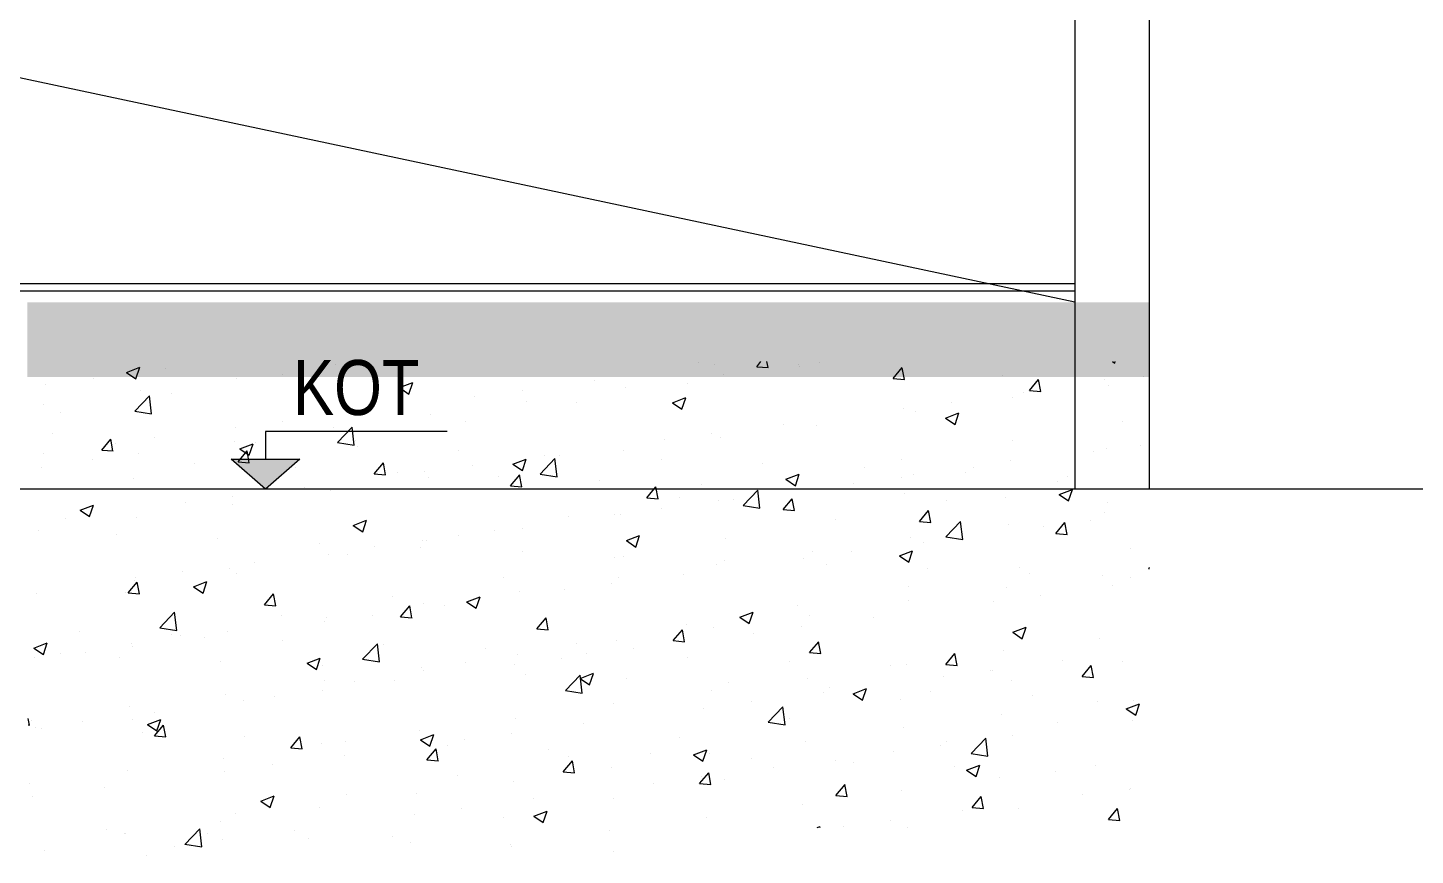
# Model space of a CAD drawing. Header units: millimetres. Extents: x 43168.9 to 43194.6, y -25545.1 to -25543.4.
# Drawn here: x 43182.8956 to 43183.044, y -25544.5217 to -25544.4332 of the extents above; entities that cross this region are included whole.
import ezdxf
from ezdxf.enums import TextEntityAlignment as Align

# ---------------------------------------------------------------- set-up
doc = ezdxf.new("R2010")
doc.units = ezdxf.units.MM
doc.header["$LTSCALE"] = 200
doc.linetypes.add('kesit_$0$HIDDEN2', pattern=[0.1875, 0.125, -0.0625])
for name, color, linetype in [('gor-3_sgh', 191, 'Continuous'), ('kaplama-gnl_sgh', 30, 'Continuous'), ('kesit_$0$izd-alt_sgh', 8, 'kesit_$0$HIDDEN2'), ('olcuaks_sgh', 41, 'Continuous'), ('tarama-zemin_sgh', 197, 'Continuous')]:
    doc.layers.add(name, color=color, linetype=linetype)
doc.styles.add('kesit_$0$text2', font='arial.ttf')

msp = doc.modelspace()

# ---------------------------------------------------------------- hatches: boundary and pattern name
msp.add_hatch(color=256).paths.add_polyline_path([(43182.92476, -25544.47932), (43182.91741, -25544.47932), (43182.92108, -25544.48256)])
at = {"layer": 'olcuaks_sgh'}
h = msp.add_hatch(color=252, dxfattribs=at)
h.dxf.hatch_style = 1
h.paths.add_polyline_path([(43183.01562, -25544.46255), (43182.89559, -25544.46255), (43182.89559, -25544.47055), (43183.01562, -25544.47055)])

# ---------------------------------------------------------------- linework, layer by layer
at = {"color": 0, "linetype": 'ByBlock'}
for p, q in [((43182.94049, -25544.47638), (43182.92108, -25544.47638)), ((43182.92108, -25544.47638), (43182.92108, -25544.47932))]:
    msp.add_line(p, q, dxfattribs=at)
for p, q in [((43182.91741, -25544.47932), (43182.92476, -25544.47932)), ((43182.92108, -25544.48256), (43182.91741, -25544.47932)), ((43182.92476, -25544.47932), (43182.92108, -25544.48256))]:
    msp.add_line(p, q)
at = {"layer": 'gor-3_sgh'}
for p, q in [((43183.00762, -25544.38656), (43183.00762, -25544.48255)), ((43183.00762, -25544.46255), (43182.83824, -25544.42656)), ((43183.01562, -25544.48255), (43183.01562, -25544.42656))]:
    msp.add_line(p, q, dxfattribs=at)
at = {"layer": 'kaplama-gnl_sgh'}
for p, q in [((43182.67564, -25544.46055), (43183.00762, -25544.46055)), ((43182.67564, -25544.46135), (43183.00762, -25544.46135))]:
    msp.add_line(p, q, dxfattribs=at)
at = {"layer": 'kesit_$0$izd-alt_sgh'}
msp.add_line((43183.17306, -25544.48256), (43180.86306, -25544.48256), dxfattribs=at)
at = {"layer": 'tarama-zemin_sgh'}
for p, q in [((43182.9062, -25544.47006), (43182.90762, -25544.46951)), ((43182.9062, -25544.47006), (43182.90721, -25544.47074)), ((43182.90721, -25544.47074), (43182.90762, -25544.46951)), ((43182.91034, -25544.46968), (43182.91034, -25544.46968)), ((43182.92857, -25544.46918), (43182.92857, -25544.46918)), ((43182.96736, -25544.46898), (43182.96736, -25544.46898)), ((43182.96906, -25544.46926), (43182.96906, -25544.46926)), ((43182.97361, -25544.46945), (43182.97406, -25544.46891)), ((43182.97361, -25544.46945), (43182.97482, -25544.46955)), ((43182.97482, -25544.46955), (43182.9747, -25544.46891)), ((43182.97805, -25544.46925), (43182.97805, -25544.46925)), ((43182.97821, -25544.46944), (43182.97821, -25544.46944)), ((43182.98027, -25544.46896), (43182.98027, -25544.46896)), ((43182.98818, -25544.47072), (43182.98916, -25544.46955)), ((43182.98905, -25544.4699), (43182.98905, -25544.4699)), ((43182.98939, -25544.47083), (43182.98916, -25544.46956)), ((43183.01165, -25544.46891), (43183.01189, -25544.46907)), ((43183.01189, -25544.46907), (43183.01194, -25544.46891)), ((43182.89756, -25544.47136), (43182.89756, -25544.47136)), ((43182.90265, -25544.47069), (43182.90265, -25544.47069)), ((43182.91801, -25544.47071), (43182.91801, -25544.47071)), ((43182.92289, -25544.47027), (43182.92289, -25544.47027)), ((43182.9354, -25544.47168), (43182.93682, -25544.47114)), ((43182.93641, -25544.47237), (43182.93682, -25544.47114)), ((43182.95623, -25544.47095), (43182.95623, -25544.47095)), ((43182.9662, -25544.47128), (43182.9662, -25544.47128)), ((43182.97, -25544.47026), (43182.97, -25544.47026)), ((43182.98818, -25544.47072), (43182.9894, -25544.47083)), ((43182.9999, -25544.47036), (43182.9999, -25544.47036)), ((43183.00276, -25544.472), (43183.00374, -25544.47083)), ((43183.00397, -25544.4721), (43183.00373, -25544.47083)), ((43183.01075, -25544.47081), (43183.01075, -25544.47081)), ((43183.01127, -25544.47147), (43183.01127, -25544.47147)), ((43183.01495, -25544.47053), (43183.01495, -25544.47053)), ((43182.90708, -25544.4742), (43182.90866, -25544.47255)), ((43182.90775, -25544.47201), (43182.90775, -25544.47201)), ((43182.90888, -25544.47448), (43182.90866, -25544.47255)), ((43182.91104, -25544.47231), (43182.91104, -25544.47231)), ((43182.9354, -25544.47168), (43182.93641, -25544.47237)), ((43182.94345, -25544.47263), (43182.94345, -25544.47263)), ((43182.94853, -25544.47196), (43182.94853, -25544.47196)), ((43182.95957, -25544.47169), (43182.95957, -25544.47169)), ((43182.9646, -25544.47331), (43182.96603, -25544.47276)), ((43182.96561, -25544.47399), (43182.96602, -25544.47277)), ((43183.00101, -25544.47277), (43183.00101, -25544.47277)), ((43183.00212, -25544.47222), (43183.00212, -25544.47222)), ((43183.00276, -25544.472), (43183.00397, -25544.4721)), ((43182.89732, -25544.47344), (43182.89732, -25544.47344)), ((43182.89919, -25544.47434), (43182.89919, -25544.47434)), ((43182.90708, -25544.4742), (43182.90888, -25544.47448)), ((43182.93061, -25544.47432), (43182.93061, -25544.47432)), ((43182.93875, -25544.47452), (43182.93875, -25544.47452)), ((43182.94902, -25544.47322), (43182.94902, -25544.47322)), ((43182.95435, -25544.47332), (43182.95435, -25544.47332)), ((43182.9646, -25544.47331), (43182.96561, -25544.47399)), ((43182.98933, -25544.4739), (43182.98933, -25544.4739)), ((43182.99058, -25544.4742), (43182.99058, -25544.4742)), ((43182.9938, -25544.47494), (43182.99523, -25544.47439)), ((43182.99442, -25544.47323), (43182.99442, -25544.47323)), ((43182.99482, -25544.47562), (43182.99523, -25544.47439)), ((43182.91783, -25544.476), (43182.91783, -25544.476)), ((43182.92292, -25544.47533), (43182.92292, -25544.47533)), ((43182.92832, -25544.47595), (43182.92832, -25544.47595)), ((43182.92876, -25544.47756), (43182.93035, -25544.47591)), ((43182.93057, -25544.47784), (43182.93034, -25544.47591)), ((43182.9425, -25544.47535), (43182.9425, -25544.47535)), ((43182.9765, -25544.47559), (43182.9765, -25544.47559)), ((43182.98002, -25544.47572), (43182.98002, -25544.47572)), ((43182.9938, -25544.47494), (43182.99482, -25544.47562)), ((43183.01276, -25544.47527), (43183.01276, -25544.47527)), ((43182.89832, -25544.47661), (43182.89832, -25544.47661)), ((43182.90355, -25544.47836), (43182.90453, -25544.47719)), ((43182.90476, -25544.47846), (43182.90453, -25544.47719)), ((43182.90917, -25544.47707), (43182.90917, -25544.47707)), ((43182.91777, -25544.47747), (43182.91777, -25544.47747)), ((43182.92001, -25544.47753), (43182.92001, -25544.47753)), ((43182.92876, -25544.47756), (43182.93057, -25544.47784)), ((43182.93065, -25544.47738), (43182.93065, -25544.47738)), ((43182.96372, -25544.47727), (43182.96372, -25544.47727)), ((43182.9688, -25544.4766), (43182.9688, -25544.4766)), ((43182.96976, -25544.47703), (43182.96976, -25544.47703)), ((43183.00091, -25544.4773), (43183.00091, -25544.4773)), ((43182.8973, -25544.47871), (43182.8973, -25544.47871)), ((43182.90355, -25544.47836), (43182.90477, -25544.47846)), ((43182.905, -25544.47769), (43182.905, -25544.47769)), ((43182.9075, -25544.47877), (43182.9075, -25544.47877)), ((43182.91813, -25544.47963), (43182.91911, -25544.47846)), ((43182.91833, -25544.47824), (43182.91975, -25544.47769)), ((43182.91833, -25544.47824), (43182.91934, -25544.47892)), ((43182.91934, -25544.47974), (43182.9191, -25544.47846)), ((43182.91934, -25544.47892), (43182.91975, -25544.47769)), ((43182.93086, -25544.47799), (43182.93086, -25544.47799)), ((43182.94171, -25544.47845), (43182.94171, -25544.47845)), ((43182.95088, -25544.47896), (43182.95088, -25544.47896)), ((43182.95256, -25544.47891), (43182.95256, -25544.47891)), ((43182.95932, -25544.47846), (43182.95932, -25544.47846)), ((43183.0096, -25544.47854), (43183.0096, -25544.47854)), ((43183.01102, -25544.47823), (43183.01102, -25544.47823)), ((43183.01469, -25544.47787), (43183.01469, -25544.47787)), ((43182.89707, -25544.4802), (43182.89707, -25544.4802)), ((43182.9026, -25544.47934), (43182.9026, -25544.47934)), ((43182.91345, -25544.4798), (43182.91345, -25544.4798)), ((43182.91813, -25544.47963), (43182.91934, -25544.47974)), ((43182.9188, -25544.47942), (43182.9188, -25544.47942)), ((43182.9243, -25544.48026), (43182.9243, -25544.48026)), ((43182.9327, -25544.48091), (43182.93368, -25544.47974)), ((43182.93391, -25544.48101), (43182.93368, -25544.47974)), ((43182.94319, -25544.47998), (43182.94319, -25544.47998)), ((43182.94753, -25544.47986), (43182.94895, -25544.47932)), ((43182.94753, -25544.47987), (43182.94854, -25544.48055)), ((43182.94854, -25544.48055), (43182.94895, -25544.47932)), ((43182.94877, -25544.47998), (43182.94877, -25544.47998)), ((43182.95045, -25544.48093), (43182.95203, -25544.47928)), ((43182.95226, -25544.48121), (43182.95203, -25544.47928)), ((43182.9634, -25544.47936), (43182.9634, -25544.47936)), ((43182.97425, -25544.47982), (43182.97425, -25544.47982)), ((43182.9851, -25544.48028), (43182.9851, -25544.48028)), ((43182.98906, -25544.47934), (43182.98906, -25544.47934)), ((43182.99677, -25544.48023), (43182.99677, -25544.48023)), ((43183.00076, -25544.47953), (43183.00076, -25544.47953)), ((43182.90695, -25544.48145), (43182.90695, -25544.48145)), ((43182.9327, -25544.48091), (43182.93392, -25544.48101)), ((43182.93515, -25544.48072), (43182.93515, -25544.48072)), ((43182.9381, -25544.48065), (43182.9381, -25544.48065)), ((43182.93851, -25544.48128), (43182.93851, -25544.48128)), ((43182.94599, -25544.48118), (43182.94599, -25544.48118)), ((43182.94728, -25544.48218), (43182.94826, -25544.48101)), ((43182.94849, -25544.48229), (43182.94825, -25544.48101)), ((43182.95045, -25544.48093), (43182.95226, -25544.48121)), ((43182.95684, -25544.48164), (43182.95684, -25544.48164)), ((43182.97673, -25544.48149), (43182.97815, -25544.48095)), ((43182.97673, -25544.48149), (43182.97774, -25544.48217)), ((43182.97721, -25544.48137), (43182.97721, -25544.48137)), ((43182.97774, -25544.48217), (43182.97815, -25544.48095)), ((43182.98399, -25544.48192), (43182.98399, -25544.48192)), ((43182.98907, -25544.48125), (43182.98907, -25544.48125)), ((43182.99033, -25544.48097), (43182.99033, -25544.48097)), ((43182.99595, -25544.48074), (43182.99595, -25544.48074)), ((43183.00578, -25544.48177), (43183.00578, -25544.48177)), ((43183.00679, -25544.4812), (43183.00679, -25544.4812)), ((43182.91757, -25544.48335), (43182.91757, -25544.48335)), ((43182.92527, -25544.48234), (43182.92527, -25544.48234)), ((43182.92807, -25544.48271), (43182.92807, -25544.48271)), ((43182.94728, -25544.48218), (43182.94849, -25544.48229)), ((43182.96185, -25544.48346), (43182.96283, -25544.48229)), ((43182.96185, -25544.48346), (43182.96307, -25544.48356)), ((43182.96306, -25544.48356), (43182.96283, -25544.48229)), ((43182.96536, -25544.48341), (43182.96536, -25544.48341)), ((43182.96769, -25544.48209), (43182.96769, -25544.48209)), ((43182.97214, -25544.48429), (43182.97372, -25544.48264)), ((43182.97394, -25544.48457), (43182.97372, -25544.48264)), ((43182.97854, -25544.48255), (43182.97854, -25544.48255)), ((43182.97977, -25544.48249), (43182.97977, -25544.48249)), ((43182.98938, -25544.48301), (43182.98938, -25544.48301)), ((43183.00023, -25544.48347), (43183.00023, -25544.48347)), ((43183.00593, -25544.48312), (43183.00736, -25544.48257)), ((43183.00593, -25544.48312), (43183.00694, -25544.4838)), ((43183.00694, -25544.4838), (43183.00736, -25544.48257)), ((43182.90125, -25544.48479), (43182.90268, -25544.48424)), ((43182.90125, -25544.48479), (43182.90226, -25544.48547)), ((43182.90226, -25544.48547), (43182.90268, -25544.48425)), ((43182.91249, -25544.48402), (43182.91249, -25544.48402)), ((43182.91752, -25544.48423), (43182.91752, -25544.48423)), ((43182.96346, -25544.48462), (43182.96346, -25544.48462)), ((43182.96951, -25544.48379), (43182.96951, -25544.48379)), ((43182.97115, -25544.48361), (43182.97115, -25544.48361)), ((43182.97214, -25544.48429), (43182.97394, -25544.48457)), ((43182.97643, -25544.48473), (43182.97741, -25544.48356)), ((43182.97643, -25544.48473), (43182.97764, -25544.48484)), ((43182.97764, -25544.48484), (43182.9774, -25544.48356)), ((43182.991, -25544.48601), (43182.99198, -25544.48484)), ((43182.99221, -25544.48611), (43182.99198, -25544.48484)), ((43182.99393, -25544.4838), (43182.99393, -25544.4838)), ((43183.01078, -25544.485), (43183.01078, -25544.485)), ((43183.01108, -25544.48393), (43183.01108, -25544.48393)), ((43182.89965, -25544.48571), (43182.89965, -25544.48571)), ((43182.90726, -25544.48554), (43182.90726, -25544.48554)), ((43182.93046, -25544.48642), (43182.93188, -25544.48587)), ((43182.93046, -25544.48642), (43182.93147, -25544.4871)), ((43182.93147, -25544.4871), (43182.93188, -25544.48587)), ((43182.95351, -25544.48544), (43182.95351, -25544.48544)), ((43182.95837, -25544.48529), (43182.95837, -25544.48529)), ((43182.95908, -25544.48522), (43182.95908, -25544.48522)), ((43182.98208, -25544.48583), (43182.98208, -25544.48583)), ((43182.991, -25544.48601), (43182.99222, -25544.48611)), ((43182.99382, -25544.48765), (43182.9954, -25544.486)), ((43182.99563, -25544.48793), (43182.9954, -25544.486)), ((43183.00051, -25544.4863), (43183.00051, -25544.4863)), ((43183.00558, -25544.48728), (43183.00656, -25544.48611)), ((43183.00679, -25544.48739), (43183.00655, -25544.48612)), ((43183.00934, -25544.48589), (43183.00934, -25544.48589)), ((43182.89682, -25544.48697), (43182.89682, -25544.48697)), ((43182.90512, -25544.4874), (43182.90512, -25544.4874)), ((43182.91597, -25544.48786), (43182.91597, -25544.48786)), ((43182.93784, -25544.48799), (43182.93784, -25544.48799)), ((43182.94166, -25544.48747), (43182.94166, -25544.48747)), ((43182.94554, -25544.48698), (43182.94554, -25544.48698)), ((43182.94852, -25544.48674), (43182.94852, -25544.48674)), ((43182.95966, -25544.48805), (43182.96108, -25544.4875)), ((43182.96067, -25544.48873), (43182.96108, -25544.4875)), ((43182.97023, -25544.48787), (43182.97023, -25544.48787)), ((43182.99008, -25544.48773), (43182.99008, -25544.48773)), ((43182.99382, -25544.48765), (43182.99563, -25544.48793)), ((43183.00426, -25544.48656), (43183.00426, -25544.48656)), ((43183.00558, -25544.48728), (43183.00679, -25544.48739)), ((43182.92682, -25544.48832), (43182.92682, -25544.48832)), ((43182.92783, -25544.48948), (43182.92783, -25544.48948)), ((43182.93276, -25544.48866), (43182.93276, -25544.48866)), ((43182.93767, -25544.48878), (43182.93767, -25544.48878)), ((43182.93826, -25544.48805), (43182.93826, -25544.48805)), ((43182.94851, -25544.48923), (43182.94851, -25544.48923)), ((43182.95966, -25544.48805), (43182.96067, -25544.48873)), ((43182.97953, -25544.48925), (43182.97953, -25544.48925)), ((43182.98373, -25544.48926), (43182.98373, -25544.48926)), ((43182.98886, -25544.48967), (43182.99028, -25544.48913)), ((43182.98987, -25544.49036), (43182.99028, -25544.48913)), ((43182.99142, -25544.48825), (43182.99142, -25544.48825)), ((43183.01354, -25544.48888), (43183.01354, -25544.48888)), ((43182.91992, -25544.49035), (43182.91992, -25544.49035)), ((43182.92981, -25544.48951), (43182.92981, -25544.48951)), ((43182.95838, -25544.4899), (43182.95838, -25544.4899)), ((43182.95936, -25544.48969), (43182.95936, -25544.48969)), ((43182.96926, -25544.49055), (43182.96926, -25544.49055)), ((43182.97021, -25544.49015), (43182.97021, -25544.49015)), ((43182.97864, -25544.48993), (43182.97864, -25544.48993)), ((43182.98106, -25544.49061), (43182.98106, -25544.49061)), ((43182.98886, -25544.48967), (43182.98987, -25544.49036)), ((43183.00169, -25544.49091), (43183.00169, -25544.49091)), ((43183.01551, -25544.49102), (43183.01562, -25544.49091)), ((43182.90701, -25544.4923), (43182.90701, -25544.4923)), ((43182.90714, -25544.49203), (43182.90714, -25544.49203)), ((43182.91223, -25544.49136), (43182.91223, -25544.49136)), ((43182.91338, -25544.49297), (43182.91481, -25544.49243)), ((43182.91439, -25544.49365), (43182.9148, -25544.49243)), ((43182.91727, -25544.491), (43182.91727, -25544.491)), ((43182.91796, -25544.49154), (43182.91796, -25544.49154)), ((43182.94653, -25544.49194), (43182.94653, -25544.49194)), ((43182.95883, -25544.49198), (43182.95883, -25544.49198)), ((43182.96581, -25544.49162), (43182.96581, -25544.49162)), ((43182.9919, -25544.49107), (43182.9919, -25544.49107)), ((43183.00275, -25544.49153), (43183.00275, -25544.49153)), ((43183.01053, -25544.49176), (43183.01053, -25544.49176)), ((43183.0136, -25544.49198), (43183.0136, -25544.49198)), ((43183.01551, -25544.49102), (43183.01562, -25544.49103)), ((43182.89658, -25544.49373), (43182.89658, -25544.49373)), ((43182.90611, -25544.49358), (43182.90611, -25544.49358)), ((43182.90637, -25544.49364), (43182.90735, -25544.49247)), ((43182.90637, -25544.49364), (43182.90759, -25544.49375)), ((43182.90758, -25544.49375), (43182.90735, -25544.49247)), ((43182.91338, -25544.49297), (43182.91439, -25544.49365)), ((43182.92095, -25544.49492), (43182.92193, -25544.49375)), ((43182.92216, -25544.49502), (43182.92192, -25544.49375)), ((43182.94828, -25544.49351), (43182.94828, -25544.49351)), ((43182.95303, -25544.4933), (43182.95303, -25544.4933)), ((43182.95811, -25544.49263), (43182.95811, -25544.49263)), ((43182.98984, -25544.49294), (43182.98984, -25544.49294)), ((43183.00027, -25544.49306), (43183.00027, -25544.49306)), ((43183.004, -25544.4939), (43183.004, -25544.4939)), ((43183.01169, -25544.49289), (43183.01169, -25544.49289)), ((43182.92095, -25544.49492), (43182.92216, -25544.49502)), ((43182.93468, -25544.49397), (43182.93468, -25544.49397)), ((43182.93552, -25544.49619), (43182.9365, -25544.49502)), ((43182.93673, -25544.4963), (43182.9365, -25544.49502)), ((43182.93801, -25544.49481), (43182.93801, -25544.49481)), ((43182.94019, -25544.49499), (43182.94019, -25544.49499)), ((43182.94258, -25544.4946), (43182.9436, -25544.49528)), ((43182.94259, -25544.4946), (43182.94401, -25544.49405)), ((43182.9436, -25544.49528), (43182.94401, -25544.49405)), ((43182.97799, -25544.49498), (43182.97799, -25544.49498)), ((43182.98983, -25544.49449), (43182.98983, -25544.49449)), ((43182.99891, -25544.49457), (43182.99891, -25544.49457)), ((43182.90977, -25544.49736), (43182.91135, -25544.49571)), ((43182.91158, -25544.49764), (43182.91135, -25544.49571)), ((43182.92283, -25544.496), (43182.92283, -25544.496)), ((43182.92741, -25544.49668), (43182.92741, -25544.49668)), ((43182.92758, -25544.49624), (43182.92758, -25544.49624)), ((43182.9325, -25544.49601), (43182.9325, -25544.49601)), ((43182.93552, -25544.49619), (43182.93674, -25544.4963)), ((43182.9501, -25544.49747), (43182.95108, -25544.4963)), ((43182.95131, -25544.49757), (43182.95107, -25544.4963)), ((43182.97179, -25544.49623), (43182.97321, -25544.49568)), ((43182.97179, -25544.49623), (43182.9728, -25544.49691)), ((43182.9728, -25544.49691), (43182.97321, -25544.49568)), ((43182.97928, -25544.49602), (43182.97928, -25544.49602)), ((43182.98608, -25544.49626), (43182.98608, -25544.49626)), ((43182.90117, -25544.49779), (43182.90117, -25544.49779)), ((43182.90977, -25544.49736), (43182.91158, -25544.49764)), ((43182.91098, -25544.49804), (43182.91098, -25544.49804)), ((43182.91201, -25544.49824), (43182.91201, -25544.49824)), ((43182.91458, -25544.49836), (43182.91458, -25544.49836)), ((43182.91703, -25544.49776), (43182.91703, -25544.49776)), ((43182.9501, -25544.49747), (43182.95131, -25544.49757)), ((43182.96467, -25544.49874), (43182.96565, -25544.49757)), ((43182.96588, -25544.49885), (43182.96565, -25544.49757)), ((43182.96614, -25544.49701), (43182.96614, -25544.49701)), ((43182.96902, -25544.49732), (43182.96902, -25544.49732)), ((43182.9733, -25544.49794), (43182.9733, -25544.49794)), ((43182.97838, -25544.49728), (43182.97838, -25544.49728)), ((43183.00099, -25544.49785), (43183.00241, -25544.49731)), ((43183.00099, -25544.49785), (43183.002, -25544.49854)), ((43183.002, -25544.49854), (43183.00241, -25544.49731)), ((43182.89631, -25544.49953), (43182.89773, -25544.49898)), ((43182.89631, -25544.49953), (43182.89732, -25544.50021)), ((43182.89732, -25544.50021), (43182.89773, -25544.49898)), ((43182.90676, -25544.49906), (43182.90676, -25544.49906)), ((43182.90688, -25544.49938), (43182.90688, -25544.49938)), ((43182.92286, -25544.4987), (43182.92286, -25544.4987)), ((43182.93146, -25544.50072), (43182.93304, -25544.49907)), ((43182.93326, -25544.501), (43182.93304, -25544.49907)), ((43182.93371, -25544.49916), (43182.93371, -25544.49916)), ((43182.94456, -25544.49962), (43182.94456, -25544.49962)), ((43182.95429, -25544.49905), (43182.95429, -25544.49905)), ((43182.95858, -25544.49875), (43182.95858, -25544.49875)), ((43182.96046, -25544.49963), (43182.96046, -25544.49963)), ((43182.96467, -25544.49874), (43182.96589, -25544.49885)), ((43182.97925, -25544.50002), (43182.98023, -25544.49885)), ((43182.98046, -25544.50012), (43182.98022, -25544.49885)), ((43183.00002, -25544.49983), (43183.00002, -25544.49983)), ((43183.01028, -25544.49853), (43183.01028, -25544.49853)), ((43182.89633, -25544.5005), (43182.89633, -25544.5005)), ((43182.89913, -25544.50007), (43182.89913, -25544.50007)), ((43182.90179, -25544.50005), (43182.90179, -25544.50005)), ((43182.90545, -25544.50051), (43182.90545, -25544.50051)), ((43182.9163, -25544.50097), (43182.9163, -25544.50097)), ((43182.92551, -25544.50115), (43182.92693, -25544.50061)), ((43182.92551, -25544.50115), (43182.92652, -25544.50184)), ((43182.92652, -25544.50184), (43182.92693, -25544.50061)), ((43182.93146, -25544.50072), (43182.93326, -25544.501)), ((43182.94244, -25544.50108), (43182.94244, -25544.50108)), ((43182.94768, -25544.50132), (43182.94768, -25544.50132)), ((43182.94803, -25544.50027), (43182.94803, -25544.50027)), ((43182.95277, -25544.50065), (43182.95277, -25544.50065)), ((43182.9554, -25544.50008), (43182.9554, -25544.50008)), ((43182.96625, -25544.50054), (43182.96625, -25544.50054)), ((43182.9771, -25544.50099), (43182.9771, -25544.50099)), ((43182.97925, -25544.50002), (43182.98046, -25544.50012)), ((43182.98959, -25544.50126), (43182.98959, -25544.50126)), ((43182.99382, -25544.50129), (43182.9948, -25544.50012)), ((43182.99382, -25544.50129), (43182.99504, -25544.5014)), ((43182.99503, -25544.5014), (43182.9948, -25544.50012)), ((43183.00635, -25544.5009), (43183.00635, -25544.5009)), ((43183.0127, -25544.501), (43183.0127, -25544.501)), ((43182.92715, -25544.50143), (43182.92715, -25544.50143)), ((43182.93777, -25544.50157), (43182.93777, -25544.50157)), ((43182.93799, -25544.50189), (43182.93799, -25544.50189)), ((43182.94884, -25544.50235), (43182.94884, -25544.50235)), ((43182.95314, -25544.50408), (43182.95473, -25544.50244)), ((43182.95471, -25544.50278), (43182.95614, -25544.50223)), ((43182.95471, -25544.50278), (43182.95572, -25544.50346)), ((43182.95495, -25544.50437), (43182.95473, -25544.50244)), ((43182.95572, -25544.50346), (43182.95614, -25544.50224)), ((43182.95969, -25544.50281), (43182.95969, -25544.50281)), ((43182.97903, -25544.50278), (43182.97903, -25544.50278)), ((43182.98795, -25544.50145), (43182.98795, -25544.50145)), ((43182.99357, -25544.50259), (43182.99357, -25544.50259)), ((43182.99865, -25544.50192), (43182.99865, -25544.50192)), ((43182.99879, -25544.50191), (43182.99879, -25544.50191)), ((43183.0084, -25544.50257), (43183.00938, -25544.5014)), ((43183.0084, -25544.50257), (43183.00961, -25544.50267)), ((43183.00961, -25544.50267), (43183.00937, -25544.5014)), ((43183.00964, -25544.50237), (43183.00964, -25544.50237)), ((43182.92715, -25544.50402), (43182.92715, -25544.50402)), ((43182.92733, -25544.503), (43182.92733, -25544.503)), ((43182.93059, -25544.50312), (43182.93059, -25544.50312)), ((43182.93485, -25544.50301), (43182.93485, -25544.50301)), ((43182.95314, -25544.50408), (43182.95495, -25544.50436)), ((43182.96877, -25544.50408), (43182.96877, -25544.50408)), ((43182.97054, -25544.50326), (43182.97054, -25544.50326)), ((43182.98073, -25544.50428), (43182.98073, -25544.50428)), ((43182.98138, -25544.50372), (43182.98138, -25544.50372)), ((43182.98392, -25544.50441), (43182.98534, -25544.50386)), ((43182.98493, -25544.50509), (43182.98534, -25544.50386)), ((43182.99223, -25544.50418), (43182.99223, -25544.50418)), ((43183.00085, -25544.50303), (43183.00085, -25544.50303)), ((43182.91678, -25544.50453), (43182.91678, -25544.50453)), ((43182.91874, -25544.50515), (43182.91874, -25544.50515)), ((43182.92206, -25544.50469), (43182.92206, -25544.50469)), ((43182.95834, -25544.50551), (43182.95834, -25544.50551)), ((43182.97304, -25544.50529), (43182.97304, -25544.50529)), ((43182.97483, -25544.50745), (43182.97641, -25544.5058)), ((43182.97664, -25544.50773), (43182.97641, -25544.5058)), ((43182.98392, -25544.50441), (43182.98493, -25544.50509)), ((43182.989, -25544.50507), (43182.989, -25544.50507)), ((43183.00308, -25544.50464), (43183.00308, -25544.50464)), ((43183.01004, -25544.50529), (43183.01004, -25544.50529)), ((43183.01312, -25544.50603), (43183.01454, -25544.50549)), ((43183.01392, -25544.5051), (43183.01392, -25544.5051)), ((43183.01413, -25544.50672), (43183.01454, -25544.50549)), ((43182.89583, -25544.50776), (43182.8957, -25544.50706)), ((43182.89608, -25544.50726), (43182.89608, -25544.50726)), ((43182.90651, -25544.50583), (43182.90651, -25544.50583)), ((43182.90689, -25544.50718), (43182.90689, -25544.50718)), ((43182.90844, -25544.50771), (43182.90986, -25544.50716)), ((43182.90923, -25544.50638), (43182.90923, -25544.50638)), ((43182.90945, -25544.50839), (43182.90986, -25544.50716)), ((43182.94778, -25544.50704), (43182.94778, -25544.50704)), ((43182.96795, -25544.50596), (43182.96795, -25544.50596)), ((43182.97715, -25544.5071), (43182.97715, -25544.5071)), ((43182.99977, -25544.50659), (43182.99977, -25544.50659)), ((43183.01312, -25544.50604), (43183.01413, -25544.50672)), ((43183.01384, -25544.50723), (43183.01384, -25544.50723)), ((43182.8957, -25544.50774), (43182.89583, -25544.50776)), ((43182.89645, -25544.50806), (43182.89645, -25544.50806)), ((43182.89712, -25544.50811), (43182.89712, -25544.50811)), ((43182.90154, -25544.50739), (43182.90154, -25544.50739)), ((43182.90797, -25544.50857), (43182.90797, -25544.50857)), ((43182.90844, -25544.50771), (43182.90945, -25544.50839)), ((43182.90919, -25544.50892), (43182.91017, -25544.50776)), ((43182.9104, -25544.50903), (43182.91017, -25544.50776)), ((43182.93752, -25544.50834), (43182.93752, -25544.50834)), ((43182.94742, -25544.50866), (43182.94742, -25544.50866)), ((43182.95512, -25544.50765), (43182.95512, -25544.50765)), ((43182.97483, -25544.50745), (43182.97664, -25544.50773)), ((43182.98934, -25544.50802), (43182.98934, -25544.50802)), ((43183.00572, -25544.5075), (43183.00572, -25544.5075)), ((43182.90919, -25544.50892), (43182.91041, -25544.50903)), ((43182.91882, -25544.50903), (43182.91882, -25544.50903)), ((43182.92377, -25544.5102), (43182.92475, -25544.50903)), ((43182.92377, -25544.5102), (43182.92498, -25544.51031)), ((43182.92498, -25544.51031), (43182.92474, -25544.50903)), ((43182.92709, -25544.50977), (43182.92709, -25544.50977)), ((43182.92967, -25544.50949), (43182.92967, -25544.50949)), ((43182.93764, -25544.50933), (43182.93906, -25544.50879)), ((43182.93764, -25544.50934), (43182.93865, -25544.51002)), ((43182.93865, -25544.51002), (43182.93906, -25544.50879)), ((43182.94051, -25544.50995), (43182.94051, -25544.50995)), ((43182.94233, -25544.50933), (43182.94233, -25544.50933)), ((43182.9653, -25544.50914), (43182.9653, -25544.50914)), ((43182.97879, -25544.50955), (43182.97879, -25544.50955)), ((43182.99331, -25544.50993), (43182.99331, -25544.50993)), ((43182.99387, -25544.50953), (43182.99387, -25544.50953)), ((43182.99652, -25544.51081), (43182.9981, -25544.50916)), ((43182.99832, -25544.51109), (43182.9981, -25544.50916)), ((43183.001, -25544.50892), (43183.001, -25544.50892)), ((43182.91653, -25544.51129), (43182.91653, -25544.51129)), ((43182.9295, -25544.51102), (43182.9295, -25544.51102)), ((43182.93834, -25544.51148), (43182.93932, -25544.51031)), ((43182.93834, -25544.51148), (43182.93956, -25544.51158)), ((43182.93955, -25544.51158), (43182.93932, -25544.51031)), ((43182.95136, -25544.51041), (43182.95136, -25544.51041)), ((43182.95292, -25544.51275), (43182.9539, -25544.51158)), ((43182.95345, -25544.51117), (43182.95345, -25544.51117)), ((43182.95413, -25544.51286), (43182.95389, -25544.51158)), ((43182.96221, -25544.51086), (43182.96221, -25544.51086)), ((43182.96684, -25544.51096), (43182.96827, -25544.51042)), ((43182.96684, -25544.51096), (43182.96785, -25544.51164)), ((43182.96785, -25544.51164), (43182.96827, -25544.51042)), ((43182.96852, -25544.51085), (43182.96852, -25544.51085)), ((43182.97306, -25544.51132), (43182.97306, -25544.51132)), ((43182.98202, -25544.51156), (43182.98202, -25544.51156)), ((43182.98822, -25544.5106), (43182.98822, -25544.5106)), ((43182.99652, -25544.51081), (43182.99832, -25544.51109)), ((43182.90627, -25544.51259), (43182.90627, -25544.51259)), ((43182.91672, -25544.5127), (43182.91672, -25544.5127)), ((43182.92181, -25544.51203), (43182.92181, -25544.51203)), ((43182.9416, -25544.51321), (43182.9416, -25544.51321)), ((43182.95292, -25544.51275), (43182.95413, -25544.51286)), ((43182.95809, -25544.51228), (43182.95809, -25544.51228)), ((43182.96749, -25544.51403), (43182.96847, -25544.51286)), ((43182.9687, -25544.51413), (43182.96847, -25544.51286)), ((43182.97539, -25544.51229), (43182.97539, -25544.51229)), ((43182.9839, -25544.51178), (43182.9839, -25544.51178)), ((43182.99475, -25544.51224), (43182.99475, -25544.51224)), ((43182.99605, -25544.51259), (43182.99747, -25544.51204)), ((43182.99605, -25544.51259), (43182.99706, -25544.51327)), ((43182.99706, -25544.51327), (43182.99747, -25544.51204)), ((43183.0056, -25544.5127), (43183.0056, -25544.5127)), ((43183.00979, -25544.51206), (43183.00979, -25544.51206)), ((43182.89583, -25544.51402), (43182.89583, -25544.51402)), ((43182.90389, -25544.51439), (43182.90389, -25544.51439)), ((43182.94754, -25544.5138), (43182.94754, -25544.5138)), ((43182.96261, -25544.51397), (43182.96261, -25544.51397)), ((43182.96749, -25544.51403), (43182.96871, -25544.51413)), ((43182.96769, -25544.5133), (43182.96769, -25544.5133)), ((43182.97017, -25544.5136), (43182.97017, -25544.5136)), ((43182.98207, -25544.5153), (43182.98305, -25544.51413)), ((43182.98328, -25544.51541), (43182.98304, -25544.51413)), ((43182.99953, -25544.51336), (43182.99953, -25544.51336)), ((43183.01348, -25544.51461), (43183.01348, -25544.51461)), ((43183.01358, -25544.51457), (43183.01358, -25544.51457)), ((43182.89619, -25544.51541), (43182.89619, -25544.51541)), ((43182.92057, -25544.51589), (43182.92199, -25544.51534)), ((43182.92057, -25544.51589), (43182.92158, -25544.51657)), ((43182.92158, -25544.51657), (43182.92199, -25544.51534)), ((43182.92975, -25544.51524), (43182.92975, -25544.51524)), ((43182.93727, -25544.5151), (43182.93727, -25544.5151)), ((43182.94977, -25544.51566), (43182.94977, -25544.51566)), ((43182.95832, -25544.51563), (43182.95832, -25544.51563)), ((43182.98207, -25544.5153), (43182.98328, -25544.51541)), ((43182.98909, -25544.51479), (43182.98909, -25544.51479)), ((43182.99664, -25544.51658), (43182.99762, -25544.51541)), ((43182.99785, -25544.51668), (43182.99762, -25544.51541)), ((43183.00849, -25544.51524), (43183.00849, -25544.51524)), ((43182.9179, -25544.51727), (43182.9179, -25544.51727)), ((43182.92684, -25544.51653), (43182.92684, -25544.51653)), ((43182.93699, -25544.51735), (43182.93699, -25544.51735)), ((43182.94208, -25544.51668), (43182.94208, -25544.51668)), ((43182.94647, -25544.51767), (43182.94647, -25544.51767)), ((43182.94977, -25544.51752), (43182.95119, -25544.51697)), ((43182.94977, -25544.51752), (43182.95078, -25544.5182)), ((43182.95078, -25544.5182), (43182.95119, -25544.51697)), ((43182.96827, -25544.51761), (43182.96827, -25544.51761)), ((43182.97854, -25544.51631), (43182.97854, -25544.51631)), ((43182.99566, -25544.51693), (43182.99566, -25544.51693)), ((43182.99664, -25544.51658), (43182.99786, -25544.51668)), ((43183.00163, -25544.51664), (43183.00163, -25544.51664)), ((43183.01122, -25544.51785), (43183.0122, -25544.51668)), ((43183.01243, -25544.51796), (43183.01219, -25544.51668)), ((43182.90402, -25544.51896), (43182.90402, -25544.51896)), ((43182.91246, -25544.52052), (43182.91405, -25544.51887)), ((43182.91427, -25544.5208), (43182.91405, -25544.51887)), ((43182.91628, -25544.51806), (43182.91628, -25544.51806)), ((43182.92416, -25544.51904), (43182.92416, -25544.51904)), ((43182.95784, -25544.51904), (43182.95784, -25544.51904)), ((43182.98005, -25544.51873), (43182.9804, -25544.5186)), ((43182.98035, -25544.51873), (43182.98039, -25544.5186)), ((43182.98288, -25544.51862), (43182.98288, -25544.51862)), ((43182.98796, -25544.51795), (43182.98796, -25544.51795)), ((43182.98978, -25544.51868), (43182.98978, -25544.51868)), ((43183.01122, -25544.51785), (43183.01243, -25544.51796)), ((43182.90602, -25544.51936), (43182.90602, -25544.51936)), ((43182.90605, -25544.51931), (43182.90605, -25544.51931)), ((43182.91246, -25544.52051), (43182.91427, -25544.52079)), ((43182.91486, -25544.51941), (43182.91486, -25544.51941)), ((43182.91646, -25544.52005), (43182.91646, -25544.52005)), ((43182.92571, -25544.51987), (43182.92571, -25544.51987)), ((43182.93462, -25544.5197), (43182.93462, -25544.5197)), ((43182.93656, -25544.52033), (43182.93656, -25544.52033)), ((43182.94729, -25544.52057), (43182.94729, -25544.52057)), ((43182.89745, -25544.52123), (43182.89745, -25544.52123)), ((43182.9083, -25544.52169), (43182.9083, -25544.52169)), ((43182.91137, -25544.52072), (43182.91137, -25544.52072)), ((43182.9474, -25544.52079), (43182.9474, -25544.52079)), ((43182.95825, -25544.52125), (43182.95825, -25544.52125))]:
    msp.add_line(p, q, dxfattribs=at)

# ---------------------------------------------------------------- texts
at = {"color": 0, "linetype": 'ByBlock', "style": 'kesit_$0$text2', "text_generation_flag": 6, "width": 0.8}
msp.add_attdef('KOT', text='+0.00', height=0.00588, rotation=180, dxfattribs=at).set_placement((43182.93753, -25544.47638), align=Align.BOTTOM_RIGHT)

doc.saveas('drawing.dxf')
